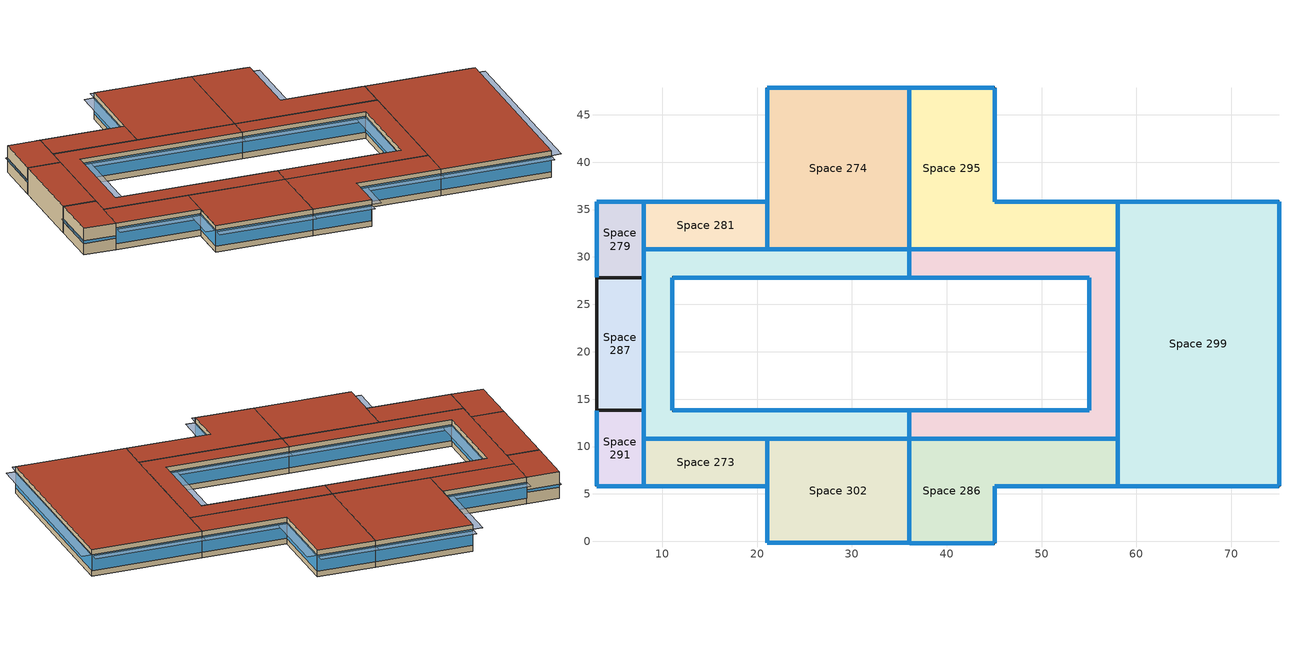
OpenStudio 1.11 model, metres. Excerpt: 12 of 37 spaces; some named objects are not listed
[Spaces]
Space 272
 floor ground: 36.05,30.82 36.05,27.82 11.05,27.82 11.05,13.82 36.05,13.82 36.05,10.82 8.05,10.82 8.05,30.82 z8.4
 wall outside: 36.05,13.82 11.05,13.82 11.05,27.82 36.05,27.82 36.05,30.82 21.05,30.82 8.05,30.82 8.05,27.82 8.05,13.82 8.05,10.82 21.05,10.82 36.05,10.82 36.05,13.82 z8.4:12.6
 window: 8.05,27.8 8.05,13.85 / 36.02,13.82 11.07,13.82 / 11.07,27.82 36.02,27.82 / 36.02,30.82 21.07,30.82 / 21.07,10.82 36.02,10.82 / 11.05,13.85 11.05,27.8 / 8.07,10.82 21.02,10.82 / 21.02,30.82 8.07,30.82 z9.3:11.83; 36.05,10.85 36.05,13.8 / 36.05,27.85 36.05,30.8 / 8.05,13.8 8.05,10.85 / 8.05,30.8 8.05,27.85 z9.3:11.86
 roof outside: 36.05,10.82 36.05,13.82 11.05,13.82 11.05,27.82 36.05,27.82 36.05,30.82 8.05,30.82 8.05,10.82 z12.6
Space 273
 floor ground: 21.05,10.82 21.05,5.82 8.05,5.82 8.05,10.82 z8.4
 wall outside: 21.05,10.82 8.05,10.82 8.05,5.82 21.05,5.82 21.05,10.82 z8.4:12.6
 window: 21.05,5.85 21.05,10.8 / 8.05,10.8 8.05,5.85 z9.3:11.85; 8.07,5.82 21.02,5.82 / 21.02,10.82 8.07,10.82 z9.3:11.83
 roof outside: 21.05,5.82 21.05,10.82 8.05,10.82 8.05,5.82 z12.6
Space 274
 floor ground: 36.05,47.82 36.05,30.82 21.05,30.82 21.05,47.82 z8.4
 wall outside: 36.05,30.82 36.05,47.82 21.05,47.82 21.05,35.82 21.05,30.82 36.05,30.82 z8.4:12.6
 window: 21.05,47.8 21.05,35.85 / 36.05,30.85 36.05,47.8 / 36.02,47.82 21.07,47.82 / 21.07,30.82 36.02,30.82 z9.3:11.83; 21.05,35.8 21.05,30.85 z9.3:11.85
 roof outside: 36.05,30.82 36.05,47.82 21.05,47.82 21.05,30.82 z12.6
Space 279
 floor ground: 8.05,35.82 8.05,27.82 3.05,27.82 3.05,35.82 z8.4
 wall outside: 8.05,35.82 3.05,35.82 3.05,27.82 8.05,27.82 8.05,30.82 8.05,35.82 z8.4:12.6
 window: 3.05,35.8 3.05,27.85 / 8.02,35.82 3.07,35.82 z10.2:10.62
 roof outside: 8.05,27.82 8.05,35.82 3.05,35.82 3.05,27.82 z12.6
Space 281
 floor ground: 21.05,35.82 21.05,30.82 8.05,30.82 8.05,35.82 z8.4
 wall outside: 21.05,35.82 8.05,35.82 8.05,30.82 21.05,30.82 21.05,35.82 z8.4:12.6
 window: 8.07,30.82 21.02,30.82 / 21.02,35.82 8.07,35.82 z9.3:11.83; 8.05,35.8 8.05,30.85 / 21.05,30.85 21.05,35.8 z9.3:11.85
 roof outside: 21.05,30.82 21.05,35.82 8.05,35.82 8.05,30.82 z12.6
Space 286
 floor ground: 58.05,10.82 58.05,5.82 45.05,5.82 45.05,-0.18 36.05,-0.18 36.05,10.82 z8.4
 wall outside: 45.05,5.82 58.05,5.82 58.05,10.82 36.05,10.82 36.05,-0.18 45.05,-0.18 45.05,5.82 z8.4:12.6
 window: 36.07,-0.18 45.02,-0.18 / 45.07,5.82 58.02,5.82 / 58.02,10.82 36.07,10.82 / 36.05,10.8 36.05,-0.15 z9.3:11.83; 45.05,-0.15 45.05,5.8 z9.3:11.84; 58.05,5.85 58.05,10.8 z9.3:11.85
 roof outside: 45.05,-0.18 45.05,5.82 58.05,5.82 58.05,10.82 36.05,10.82 36.05,-0.18 z12.6
Space 287
 floor ground: 8.05,27.82 8.05,13.82 3.05,13.82 3.05,27.82 z8.4
 wall outside: 8.05,13.82 8.05,27.82 3.05,27.82 3.05,13.82 8.05,13.82 z8.4:12.6
 roof outside: 8.05,13.82 8.05,27.82 3.05,27.82 3.05,13.82 z12.6
Space 290
 floor ground: 58.05,30.82 58.05,10.82 36.05,10.82 36.05,13.82 55.05,13.82 55.05,27.82 36.05,27.82 36.05,30.82 z8.4
 wall outside: 36.05,10.82 58.05,10.82 58.05,30.82 36.05,30.82 36.05,27.82 55.05,27.82 55.05,13.82 36.05,13.82 36.05,10.82 z8.4:12.6
 window: 55.02,13.82 36.07,13.82 / 36.07,27.82 55.02,27.82 / 36.07,10.82 58.02,10.82 / 58.05,10.85 58.05,30.8 / 58.02,30.82 36.07,30.82 / 55.05,27.8 55.05,13.85 z9.3:11.83; 36.05,30.8 36.05,27.85 / 36.05,13.8 36.05,10.85 z9.3:11.86
 roof outside: 58.05,10.82 58.05,30.82 36.05,30.82 36.05,27.82 55.05,27.82 55.05,13.82 36.05,13.82 36.05,10.82 z12.6
Space 291
 floor ground: 8.05,13.82 8.05,5.82 3.05,5.82 3.05,13.82 z8.4
 wall outside: 8.05,10.82 8.05,13.82 3.05,13.82 3.05,5.82 8.05,5.82 8.05,10.82 z8.4:12.6
 window: 3.07,5.82 8.02,5.82 / 3.05,13.8 3.05,5.85 z10.2:10.62
 roof outside: 8.05,5.82 8.05,13.82 3.05,13.82 3.05,5.82 z12.6
Space 295
 floor ground: 45.05,47.82 45.05,35.82 58.05,35.82 58.05,30.82 36.05,30.82 36.05,47.82 z8.4
 wall outside: 36.05,30.82 58.05,30.82 58.05,35.82 45.05,35.82 45.05,47.82 36.05,47.82 36.05,30.82 z8.4:12.6
 window: 45.05,35.85 45.05,47.8 / 36.05,47.8 36.05,30.85 / 45.02,47.82 36.07,47.82 / 36.07,30.82 58.02,30.82 / 58.02,35.82 45.07,35.82 z9.3:11.83; 58.05,30.85 58.05,35.8 z9.3:11.85
 roof outside: 58.05,30.82 58.05,35.82 45.05,35.82 45.05,47.82 36.05,47.82 36.05,30.82 z12.6
Space 299
 floor ground: 75.05,35.82 75.05,5.82 58.05,5.82 58.05,35.82 z8.4
 wall outside: 58.05,10.82 58.05,5.82 75.05,5.82 75.05,35.82 58.05,35.82 58.05,30.82 58.05,10.82 z8.4:12.6
 window: 58.05,35.8 58.05,30.85 / 58.05,10.8 58.05,5.85 z9.3:11.85; 75.05,5.85 75.05,35.8 z9.3:11.82; 58.07,5.82 75.02,5.82 / 75.02,35.82 58.07,35.82 / 58.05,30.8 58.05,10.85 z9.3:11.83
 roof outside: 75.05,5.82 75.05,35.82 58.05,35.82 58.05,5.82 z12.6
Space 302
 floor ground: 36.05,10.82 36.05,-0.18 21.05,-0.18 21.05,10.82 z8.4
 wall outside: 36.05,10.82 21.05,10.82 21.05,5.82 21.05,-0.18 36.05,-0.18 36.05,10.82 z8.4:12.6
 window: 21.05,5.8 21.05,-0.15 z9.3:11.84; 21.05,10.8 21.05,5.85 z9.3:11.85; 21.07,-0.18 36.02,-0.18 / 36.02,10.82 21.07,10.82 / 36.05,-0.15 36.05,10.8 z9.3:11.83
 roof outside: 36.05,-0.18 36.05,10.82 21.05,10.82 21.05,-0.18 z12.6
shading: 8.02,35.82 8.02,36.08 3.07,36.08 3.07,35.82 z10.62; 3.05,27.85 3.05,35.8 2.79,35.8 2.79,27.85 z10.62; 22.57,30.85 22.57,35.8 21.05,35.8 21.05,30.85 z11.85; 21.05,-0.15 21.05,5.8 19.52,5.8 19.52,-0.15 z11.84; 21.02,30.82 21.02,32.34 8.07,32.34 8.07,30.82 z11.83; 21.02,4.31 21.02,5.82 8.07,5.82 8.07,4.31 z11.83; 58.02,4.31 58.02,5.82 45.07,5.82 45.07,4.31 z11.83; 55.02,26.31 55.02,27.82 36.07,27.82 36.07,26.31 z11.83; 58.02,30.82 58.02,32.34 36.07,32.34 36.07,30.82 z11.83; 75.02,4.31 75.02,5.82 58.07,5.82 58.07,4.31 z11.83; 58.05,10.85 58.05,30.8 56.53,30.8 56.53,10.85 z11.83; 21.05,5.85 21.05,10.8 19.52,10.8 19.52,5.85 z11.85; 21.02,29.31 21.02,30.82 8.07,30.82 8.07,29.31 z11.83; 36.02,-1.69 36.02,-0.18 21.07,-0.18 21.07,-1.69 z11.83; 58.02,9.31 58.02,10.82 36.07,10.82 36.07,9.31 z11.83; 37.58,27.85 37.58,30.8 36.05,30.8 36.05,27.85 z11.86; 21.05,30.85 21.05,35.8 19.52,35.8 19.52,30.85 z11.85; 45.02,47.82 45.02,49.35 36.07,49.35 36.07,47.82 z11.83; 59.57,30.85 59.57,35.8 58.05,35.8 58.05,30.85 z11.85; 12.56,13.85 12.56,27.8 11.05,27.8 11.05,13.85 z11.83; 36.02,29.31 36.02,30.82 21.07,30.82 21.07,29.31 z11.83; 59.57,5.85 59.57,10.8 58.05,10.8 58.05,5.85 z11.85; 46.57,-0.15 46.57,5.8 45.05,5.8 45.05,-0.15 z11.84; 45.02,-1.7 45.02,-0.18 36.07,-0.18 36.07,-1.7 z11.83; 58.02,35.82 58.02,37.34 45.07,37.34 45.07,35.82 z11.83; 58.02,10.82 58.02,12.34 36.07,12.34 36.07,10.82 z11.83; 55.05,13.85 55.05,27.8 53.53,27.8 53.53,13.85 z11.83; 36.05,10.85 36.05,13.8 34.51,13.8 34.51,10.85 z11.86; 36.02,30.82 36.02,32.34 21.07,32.34 21.07,30.82 z11.83; 36.05,27.85 36.05,30.8 34.51,30.8 34.51,27.85 z11.86; 36.02,13.82 36.02,15.34 11.07,15.34 11.07,13.82 z11.83; 21.02,9.31 21.02,10.82 8.07,10.82 8.07,9.31 z11.83; 76.56,5.85 76.56,35.8 75.05,35.8 75.05,5.85 z11.82; 36.02,9.31 36.02,10.82 21.07,10.82 21.07,9.31 z11.83; 3.05,5.85 3.05,13.8 2.79,13.8 2.79,5.85 z10.62; 21.02,10.82 21.02,12.34 8.07,12.34 8.07,10.82 z11.83; 36.05,30.85 36.05,47.8 34.53,47.8 34.53,30.85 z11.83; 8.05,13.85 8.05,27.8 6.53,27.8 6.53,13.85 z11.83; 8.05,27.85 8.05,30.8 6.51,30.8 6.51,27.85 z11.86; 55.02,13.82 55.02,15.34 36.07,15.34 36.07,13.82 z11.83; 36.02,26.31 36.02,27.82 11.07,27.82 11.07,26.31 z11.83; 59.56,10.85 59.56,30.8 58.05,30.8 58.05,10.85 z11.83; 36.05,-0.15 36.05,10.8 34.53,10.8 34.53,-0.15 z11.83; 75.02,35.82 75.02,37.34 58.07,37.34 58.07,35.82 z11.83; 8.05,10.85 8.05,13.8 6.51,13.8 6.51,10.85 z11.86; 36.02,47.82 36.02,49.34 21.07,49.34 21.07,47.82 z11.83; 46.57,35.85 46.57,47.8 45.05,47.8 45.05,35.85 z11.83; 58.05,30.85 58.05,35.8 56.52,35.8 56.52,30.85 z11.85; 8.05,5.85 8.05,10.8 6.52,10.8 6.52,5.85 z11.85; 37.58,10.85 37.58,13.8 36.05,13.8 36.05,10.85 z11.86; 36.02,10.82 36.02,12.34 21.07,12.34 21.07,10.82 z11.83; 21.05,35.85 21.05,47.8 19.53,47.8 19.53,35.85 z11.83; 21.02,35.82 21.02,37.34 8.07,37.34 8.07,35.82 z11.83; 58.05,5.85 58.05,10.8 56.52,10.8 56.52,5.85 z11.85; 8.02,5.57 8.02,5.82 3.07,5.82 3.07,5.57 z10.62; 8.02,35.82 8.02,36.08 3.07,36.08 3.07,35.82 z10.62; 58.02,29.31 58.02,30.82 36.07,30.82 36.07,29.31 z11.83; 3.05,27.85 3.05,35.8 2.79,35.8 2.79,27.85 z10.62; 8.05,30.85 8.05,35.8 6.52,35.8 6.52,30.85 z11.85; 22.57,5.85 22.57,10.8 21.05,10.8 21.05,5.85 z11.85; 37.57,-0.15 37.57,10.8 36.05,10.8 36.05,-0.15 z11.83; 37.56,30.85 37.56,47.8 36.05,47.8 36.05,30.85 z11.83
[Building]
Building 1: Space Type=189.1-2009 - Office - OpenOffice - CZ4-8; Default Construction Set=189.1-2009 - CZ5 - Office
[Site]
MILAN: Latitude {deg}=45.62; Longitude {deg}=8.73; Time Zone {hr}=1; Elevation {m}=211
[ClimateZones]
Climate Zone Institution Name 1=ASHRAE; Climate Zone Document Name 1=ANSI/ASHRAE Standard 169; Climate Zone Document Year 1=2006; Climate Zone Institution Name 2=CEC; Climate Zone Document Name 2=California Climate Zone Descriptions; Climate Zone Document Year 2=1995
[SizingPeriod:DesignDay] Sky Clearness=0; Rain Indicator=0; Snow Indicator=0; Day of Month=21; Daylight Saving Time Indicator=0; Dry-Bulb Temperature Range Modifier Type=DefaultMultipliers
Name | Maximum Dry-Bulb Temperature {C} | Daily Dry-Bulb Temperature Range {deltaC} | Humidity Indicating Conditions at Maximum Dry-Bulb | Barometric Pressure {Pa} | Wind Speed {m/s} | Wind Direction {deg} | Month | Day Type | Humidity Indicating Type | Solar Model Indicator | ASHRAE Taud | ASHRAE Taub
New Delhi Ann Clg .4% Condns DP=>MDB | 30.8 | 9.7 | 27.3 | 98757 | 3.2 | 320 | 6 | SummerDesignDay | Dewpoint | ASHRAETau | 1.179
New Delhi Ann Htg Wind 99.6% Condns WS=>MCDB | 19.6 | 0 | 19.6 | 98757 | 7 | 270 | 1 | WinterDesignDay | Wetbulb | ASHRAEClearSky
New Delhi Ann Hum_n 99.6% Condns DP=>MCDB | 22.5 | 0 | -1.4 | 98757 | 0.5 | 270 | 1 | WinterDesignDay | Dewpoint | ASHRAEClearSky
New Delhi Ann Clg .4% Condns DB=>MWB | 42 | 9.7 | 22.2 | 98757 | 3.2 | 320 | 6 | SummerDesignDay | Wetbulb | ASHRAETau | 1.179
New Delhi Ann Clg .4% Condns Enth=>MDB | 33.9 | 9.7 | 94300 | 98757 | 3.2 | 320 | 6 | SummerDesignDay | Enthalpy | ASHRAETau | 1.179
New Delhi Ann Clg .4% Condns WB=>MDB | 33.6 | 9.7 | 28.5 | 98757 | 3.2 | 320 | 6 | SummerDesignDay | Wetbulb | ASHRAETau | 1.179
New Delhi Ann Htg 99.6% Condns DB | 6.3 | 0 | 6.3 | 98757 | 0.5 | 270 | 1 | WinterDesignDay | Wetbulb | ASHRAEClearSky
Milano-Linate Ann Clg .4% Condns DP=>MDB | 28.5 | 10.2 | 23.5 | 100094 | 2.3 | 220 | 7 | SummerDesignDay | Dewpoint | ASHRAETau | 1.818 | 0.515
Milano-Linate Ann Clg .4% Condns DB=>MWB | 33 | 10.2 | 24.1 | 100094 | 2.3 | 220 | 7 | SummerDesignDay | Wetbulb | ASHRAETau | 1.818 | 0.515
Milano-Linate Ann Htg 99.6% Condns DB | -5.1 | 0 | -5.1 | 100094 | 0.4 | 240 | 1 | WinterDesignDay | Wetbulb | ASHRAEClearSky
Milano-Linate Ann Htg Wind 99.6% Condns WS=>MCDB | 8.8 | 0 | 8.8 | 100094 | 10.3 | 240 | 1 | WinterDesignDay | Wetbulb | ASHRAEClearSky
Milano-Linate Ann Clg .4% Condns WB=>MDB | 31 | 10.2 | 25.2 | 100094 | 2.3 | 220 | 7 | SummerDesignDay | Wetbulb | ASHRAETau | 1.818 | 0.515
Milano-Linate Ann Clg .4% Condns Enth=>MDB | 31 | 10.2 | 77500 | 100094 | 2.3 | 220 | 7 | SummerDesignDay | Enthalpy | ASHRAETau | 1.818 | 0.515
Milano-Linate Ann Hum_n 99.6% Condns DP=>MCDB | 2.3 | 0 | -11.5 | 100094 | 0.4 | 240 | 1 | WinterDesignDay | Dewpoint | ASHRAEClearSky
Piacenza Ann Clg .4% Condns DB=>MWB | 33.1 | 11.9 | 22.7 | 99726 | 2.3 | 90 | 8 | SummerDesignDay | Wetbulb | ASHRAETau | 1.935 | 0.48
Piacenza Ann Htg 99.6% Condns DB | -6.1 | 0 | -6.1 | 99726 | 2 | 250 | 1 | WinterDesignDay | Wetbulb | ASHRAEClearSky
Piacenza Ann Hum_n 99.6% Condns DP=>MCDB | 3.5 | 0 | -11.3 | 99726 | 2 | 250 | 1 | WinterDesignDay | Dewpoint | ASHRAEClearSky
Piacenza Ann Htg Wind 99.6% Condns WS=>MCDB | 5.8 | 0 | 5.8 | 99726 | 8.9 | 250 | 1 | WinterDesignDay | Wetbulb | ASHRAEClearSky
Piacenza Ann Clg .4% Condns DP=>MDB | 27.4 | 11.9 | 23 | 99726 | 2.3 | 90 | 8 | SummerDesignDay | Dewpoint | ASHRAETau | 1.935 | 0.48
Piacenza Ann Clg .4% Condns WB=>MDB | 30.1 | 11.9 | 24.6 | 99726 | 2.3 | 90 | 8 | SummerDesignDay | Wetbulb | ASHRAETau | 1.935 | 0.48
Piacenza Ann Clg .4% Condns Enth=>MDB | 30.3 | 11.9 | 74900 | 99726 | 2.3 | 90 | 8 | SummerDesignDay | Enthalpy | ASHRAETau | 1.935 | 0.48
Vancouver Int'l Ann Htg Wind 99.6% Condns WS=>MCDB | 5.9 | 0 | 5.9 | 101301 | 14.2 | 100 | 12 | WinterDesignDay | Wetbulb | ASHRAEClearSky
Vancouver Int'l Ann Clg .4% Condns DP=>MDB | 21.8 | 7.6 | 16.8 | 101301 | 3.6 | 300 | 8 | SummerDesignDay | Dewpoint | ASHRAETau | 2.445 | 0.371
Vancouver Int'l Ann Hum_n 99.6% Condns DP=>MCDB | -5 | 0 | -13.9 | 101301 | 2.9 | 100 | 12 | WinterDesignDay | Dewpoint | ASHRAEClearSky
Vancouver Int'l Ann Clg .4% Condns WB=>MDB | 23.8 | 7.6 | 19 | 101301 | 3.6 | 300 | 8 | SummerDesignDay | Wetbulb | ASHRAETau | 2.445 | 0.371
Vancouver Int'l Ann Clg .4% Condns Enth=>MDB | 23.8 | 7.6 | 53800 | 101301 | 3.6 | 300 | 8 | SummerDesignDay | Enthalpy | ASHRAETau | 2.445 | 0.371
Vancouver Int'l Ann Htg 99.6% Condns DB | -7 | 0 | -7 | 101301 | 2.9 | 100 | 12 | WinterDesignDay | Wetbulb | ASHRAEClearSky
Vancouver Int'l Ann Clg .4% Condns DB=>MWB | 25 | 7.6 | 18.2 | 101301 | 3.6 | 300 | 8 | SummerDesignDay | Wetbulb | ASHRAETau | 2.445 | 0.371
Toronto Int'l Ann Htg 99.6% Condns DB | -18.8 | 0 | -18.8 | 99264 | 4.3 | 340 | 1 | WinterDesignDay | Wetbulb | ASHRAEClearSky
Toronto Int'l Ann Clg .4% Condns DP=>MDB | 26.5 | 10.2 | 21.9 | 99264 | 5.8 | 270 | 7 | SummerDesignDay | Dewpoint | ASHRAETau | 1.952 | 0.473
Toronto Int'l Ann Clg .4% Condns Enth=>MDB | 29.1 | 10.2 | 71300 | 99264 | 5.8 | 270 | 7 | SummerDesignDay | Enthalpy | ASHRAETau | 1.952 | 0.473
Toronto Int'l Ann Hum_n 99.6% Condns DP=>MCDB | -18.3 | 0 | -23.6 | 99264 | 4.3 | 340 | 1 | WinterDesignDay | Dewpoint | ASHRAEClearSky
Toronto Int'l Ann Clg .4% Condns DB=>MWB | 31.2 | 10.2 | 22.2 | 99264 | 5.8 | 270 | 7 | SummerDesignDay | Wetbulb | ASHRAETau | 1.952 | 0.473
Toronto Int'l Ann Htg Wind 99.6% Condns WS=>MCDB | -6.9 | 0 | -6.9 | 99264 | 14 | 340 | 1 | WinterDesignDay | Wetbulb | ASHRAEClearSky
Toronto Int'l Ann Clg .4% Condns WB=>MDB | 29 | 10.2 | 23.6 | 99264 | 5.8 | 270 | 7 | SummerDesignDay | Wetbulb | ASHRAETau | 1.952 | 0.473
NEW_YORK Ann Htg 99.6% Condns DB | -10.7 | 0 | -10.7 | 100642 | 7.5 | 320 | 1 | WinterDesignDay | Wetbulb | ASHRAEClearSky
NEW_YORK Ann Htg Wind 99.6% Condns WS=>MCDB | -3.2 | 0 | -3.2 | 100642 | 14.2 | 320 | 1 | WinterDesignDay | Wetbulb | ASHRAEClearSky
NEW_YORK Ann Hum_n 99.6% Condns DP=>MCDB | -8.9 | 0 | -20.8 | 100642 | 7.5 | 320 | 1 | WinterDesignDay | Dewpoint | ASHRAEClearSky
NEW_YORK Ann Clg .4% Condns DB=>MWB | 32.1 | 7.4 | 23.1 | 100642 | 5.6 | 230 | 7 | SummerDesignDay | Wetbulb | ASHRAETau | 1.8 | 0.541
NEW_YORK Ann Clg .4% Condns WB=>MDB | 29.1 | 7.4 | 25 | 100642 | 5.6 | 230 | 7 | SummerDesignDay | Wetbulb | ASHRAETau | 1.8 | 0.541
NEW_YORK Ann Clg .4% Condns Enth=>MDB | 29.1 | 7.4 | 75700 | 100642 | 5.6 | 230 | 7 | SummerDesignDay | Enthalpy | ASHRAETau | 1.8 | 0.541
NEW_YORK Ann Clg .4% Condns DP=>MDB | 27 | 7.4 | 23.8 | 100642 | 5.6 | 230 | 7 | SummerDesignDay | Dewpoint | ASHRAETau | 1.8 | 0.541
[DefaultConstructionSet] Interior Partition Construction=Interior Partition
Name | Default Exterior Surface Constructions | Default Interior Surface Constructions | Default Ground Contact Surface Constructions | Default Exterior SubSurface Constructions | Default Interior SubSurface Constructions
189.1-2009 - CZ1 - Office | Default Surface Constructions 1 | Default Surface Constructions 2 | Default Surface Constructions 3 | Default Sub Surface Constructions 1 | Default Sub Surface Constructions 2
189.1-2009 - CZ5 - Office | Default Surface Constructions 13 | Default Surface Constructions 14 | Default Surface Constructions 15 | Default Sub Surface Constructions 9 | Default Sub Surface Constructions 10
[DefaultSurfaceConstructions]
Name | Floor Construction | Wall Construction | Roof Ceiling Construction
Default Surface Constructions 1 | ExtSlabCarpet 4in ClimateZone 1-8 | ASHRAE 189.1-2009 ExtWall Mass ClimateZone 1 | ASHRAE 189.1-2009 ExtRoof IEAD ClimateZone 1
Default Surface Constructions 2; Default Surface Constructions 14 | Interior Floor | Interior Wall | Interior Ceiling
Default Surface Constructions 3; Default Surface Constructions 15 | ExtSlabCarpet 4in ClimateZone 1-8 | ExtSlabCarpet 4in ClimateZone 1-8 | ExtSlabCarpet 4in ClimateZone 1-8
Default Surface Constructions 13 | ExtSlabCarpet 4in ClimateZone 1-8 | ASHRAE 189.1-2009 ExtWall Mass ClimateZone 5 | ASHRAE 189.1-2009 ExtRoof IEAD ClimateZone 2-5
[Construction]
ExtSlabCarpet 4in ClimateZone 1-8: MAT-CC05 4 HW CONCRETE, CP02 CARPET PAD
ASHRAE 189.1-2009 ExtWall Mass ClimateZone 1: 1IN Stucco, 8IN Concrete HW, Wall Insulation [31], 1/2IN Gypsum
ASHRAE 189.1-2009 ExtRoof IEAD ClimateZone 1: Roof Membrane, Roof Insulation [18], Metal Decking
Interior Floor: F16 Acoustic tile, F05 Ceiling air space resistance, M11 100mm lightweight concrete
Interior Wall: G01a 19mm gypsum board, F04 Wall air space resistance, G01a 19mm gypsum board
Interior Ceiling: M11 100mm lightweight concrete, F05 Ceiling air space resistance, F16 Acoustic tile
ASHRAE 189.1-2009 ExtWindow ClimateZone 1: Theoretical Glass [167]
Exterior Door: F08 Metal surface, I01 25mm insulation board
Interior Window: Clear 3mm
Interior Door; Interior Partition: G05 25mm wood
ASHRAE 189.1-2009 ExtRoof IEAD ClimateZone 2-5: Roof Membrane, Roof Insulation [21], Metal Decking
ASHRAE 189.1-2009 ExtWindow ClimateZone 4-5: Theoretical Glass [207]
ASHRAE 189.1-2009 ExtWall Mass ClimateZone 5: 1IN Stucco, 8IN Concrete HW, Wall Insulation [40], 1/2IN Gypsum
[Material] Thermal Absorptance=0.9
Name | Roughness | Thickness {m} | Conductivity {W/m-K} | Density {kg/m3} | Specific Heat {J/kg-K} | Solar Absorptance | Visible Absorptance
MAT-CC05 4 HW CONCRETE | Rough | 0.1016 | 1.311 | 2240 | 836.8 | 0.85 | 0.85
1IN Stucco | Smooth | 0.0253 | 0.6918 | 1858 | 837 | 0.92 | 0.92
8IN Concrete HW | MediumRough | 0.2033 | 1.7296 | 2243 | 837 | 0.65 | 0.65
Wall Insulation [31] | MediumRough | 0.0337 | 0.0432 | 91 | 837 | 0.5 | 0.5
1/2IN Gypsum | Smooth | 0.0127 | 0.16 | 784.9 | 830 | 0.4 | 0.4
Roof Membrane | VeryRough | 0.0095 | 0.16 | 1121.29 | 1460 | 0.7 | 0.7
Roof Insulation [18] | MediumRough | 0.1693 | 0.049 | 265 | 836.8 | 0.7 | 0.7
Metal Decking | MediumSmooth | 0.0015 | 45.006 | 7680 | 418.4 | 0.6 | 0.6
F16 Acoustic tile | MediumSmooth | 0.0191 | 0.06 | 368 | 590 | 0.3 | 0.3
M11 100mm lightweight concrete | MediumRough | 0.1016 | 0.53 | 1280 | 840 | 0.5 | 0.5
G01a 19mm gypsum board | MediumSmooth | 0.019 | 0.16 | 800 | 1090 | 0.4 | 0.4
F08 Metal surface | Smooth | 0.0008 | 45.28 | 7824 | 500 | 0.7 | 0.7
I01 25mm insulation board | MediumRough | 0.0254 | 0.03 | 43 | 1210 | 0.6 | 0.6
G05 25mm wood | MediumSmooth | 0.0254 | 0.15 | 608 | 1630 | 0.5 | 0.5
Roof Insulation [21] | MediumRough | 0.2105 | 0.049 | 265 | 836.8 | 0.7 | 0.7
Wall Insulation [40] | MediumRough | 0.0794 | 0.0432 | 91 | 837 | 0.5 | 0.5
[Material:NoMass]
CP02 CARPET PAD: Roughness=Smooth; Thermal Resistance {m2-K/W}=0.1; Thermal Absorptance=0.9; Solar Absorptance=0.8; Visible Absorptance=0.8
[Material:AirGap]
Name | Thermal Resistance {m2-K/W}
F05 Ceiling air space resistance | 0.18
F04 Wall air space resistance | 0.15
[DefaultSubSurfaceConstructions]
Name | Fixed Window Construction | Operable Window Construction | Door Construction | Tubular Daylight Dome Construction | Tubular Daylight Diffuser Construction
Default Sub Surface Constructions 1 | ASHRAE 189.1-2009 ExtWindow ClimateZone 1 | ASHRAE 189.1-2009 ExtWindow ClimateZone 1 | Exterior Door | Interior Window | Interior Window
Default Sub Surface Constructions 2; Default Sub Surface Constructions 10 | Interior Window | Interior Window | Interior Door
Default Sub Surface Constructions 9 | ASHRAE 189.1-2009 ExtWindow ClimateZone 4-5 | ASHRAE 189.1-2009 ExtWindow ClimateZone 4-5 | Exterior Door | Interior Window | Interior Window
[WindowMaterial:Glazing] Optical Data Type=SpectralAverage; Thickness {m}=0.003; Back Side Solar Reflectance at Normal Incidence=0; Back Side Visible Reflectance at Normal Incidence=0; Infrared Transmittance at Normal Incidence=0; Dirt Correction Factor for Solar and Visible Transmittance=1; Solar Diffusing=No
Name | Solar Transmittance at Normal Incidence | Front Side Solar Reflectance at Normal Incidence | Visible Transmittance at Normal Incidence | Front Side Visible Reflectance at Normal Incidence | Front Side Infrared Hemispherical Emissivity | Back Side Infrared Hemispherical Emissivity | Conductivity {W/m-K}
Theoretical Glass [167] | 0.2374 | 0.7126 | 0.2512 | 0.6988 | 0.985 | 0.985 | 2.1073
Clear 3mm | 0.837 | 0.075 | 0.898 | 0.081 | 0.84 | 0.84 | 0.9
Theoretical Glass [207] | 0.3311 | 0.6189 | 0.44 | 0.51 | 0.9 | 0.9 | 0.0133
[SpaceType] Standards Building Type=Office
Name | Default Schedule Set | Design Specification Outdoor Air Object | Standards Space Type
189.1-2009 - Office - BreakRoom - CZ1-3 | 189.1-2009 - Office - BreakRoom - CZ1-3 Schedule Set | 189.1-2009 - Office - BreakRoom - CZ1-3 Ventilation | BreakRoom
189.1-2009 - Office - ClosedOffice - CZ1-3 | 189.1-2009 - Office - ClosedOffice - CZ1-3 Schedule Set | 189.1-2009 - Office - ClosedOffice - CZ1-3 Ventilation | ClosedOffice
189.1-2009 - Office - Corridor - CZ1-3 | 189.1-2009 - Office - Corridor - CZ1-3 Schedule Set | 189.1-2009 - Office - Corridor - CZ1-3 Ventilation | Corridor
189.1-2009 - Office - OpenOffice - CZ1-3 | 189.1-2009 - Office - OpenOffice - CZ1-3 Schedule Set | 189.1-2009 - Office - OpenOffice - CZ1-3 Ventilation | OpenOffice
189.1-2009 - Office - Restroom - CZ1-3 | 189.1-2009 - Office - Restroom - CZ1-3 Schedule Set | 189.1-2009 - Office - Restroom - CZ1-3 Ventilation | Restroom
189.1-2009 - Office - Stair - CZ1-3 | 189.1-2009 - Office - Stair - CZ1-3 Schedule Set | 189.1-2009 - Office - Stair - CZ1-3 Ventilation | Stair
189.1-2009 - Office - OpenOffice - CZ4-8 | 189.1-2009 - Office - OpenOffice - CZ4-8 Schedule Set | 189.1-2009 - Office - OpenOffice - CZ4-8 Ventilation | OpenOffice
[DefaultScheduleSet] Lighting Schedule=Office Bldg Light; Infiltration Schedule=Office Infil Quarter On
Name | Number of People Schedule | People Activity Level Schedule | Electric Equipment Schedule
189.1-2009 - Office - BreakRoom - CZ1-3 Schedule Set; 189.1-2009 - Office - Restroom - CZ1-3 Schedule Set | Office Misc Occ | Office Activity | Office Bldg Equip
189.1-2009 - Office - ClosedOffice - CZ1-3 Schedule Set; 189.1-2009 - Office - Corridor - CZ1-3 Schedule Set; 189.1-2009 - Office - OpenOffice - CZ1-3 Schedule Set; 189.1-2009 - Office - OpenOffice - CZ4-8 Schedule Set | Office Work Occ | Office Activity | Office Bldg Equip
189.1-2009 - Office - Stair - CZ1-3 Schedule Set
[Lights:Definition] Design Level Calculation Method=Watts/Area
Name | Watts per Space Floor Area {W/m2}
189.1-2009 - Office - BreakRoom - CZ1-3 Lights Definition | 11.625
189.1-2009 - Office - ClosedOffice - CZ1-3 Lights Definition; 189.1-2009 - Office - OpenOffice - CZ1-3 Lights Definition; 189.1-2009 - Office - OpenOffice - CZ4-8 Lights Definition | 10.6563
189.1-2009 - Office - Corridor - CZ1-3 Lights Definition | 4.84376
189.1-2009 - Office - Restroom - CZ1-3 Lights Definition | 8.71877
189.1-2009 - Office - Stair - CZ1-3 Lights Definition | 5.81251
[Lights]
Name | Lights Definition | Space or SpaceType
189.1-2009 - Office - BreakRoom - CZ1-3 Lights | 189.1-2009 - Office - BreakRoom - CZ1-3 Lights Definition | 189.1-2009 - Office - BreakRoom - CZ1-3
189.1-2009 - Office - ClosedOffice - CZ1-3 Lights | 189.1-2009 - Office - ClosedOffice - CZ1-3 Lights Definition | 189.1-2009 - Office - ClosedOffice - CZ1-3
189.1-2009 - Office - Corridor - CZ1-3 Lights | 189.1-2009 - Office - Corridor - CZ1-3 Lights Definition | 189.1-2009 - Office - Corridor - CZ1-3
189.1-2009 - Office - OpenOffice - CZ1-3 Lights | 189.1-2009 - Office - OpenOffice - CZ1-3 Lights Definition | 189.1-2009 - Office - OpenOffice - CZ1-3
189.1-2009 - Office - Restroom - CZ1-3 Lights | 189.1-2009 - Office - Restroom - CZ1-3 Lights Definition | 189.1-2009 - Office - Restroom - CZ1-3
189.1-2009 - Office - Stair - CZ1-3 Lights | 189.1-2009 - Office - Stair - CZ1-3 Lights Definition | 189.1-2009 - Office - Stair - CZ1-3
189.1-2009 - Office - OpenOffice - CZ4-8 Lights | 189.1-2009 - Office - OpenOffice - CZ4-8 Lights Definition | 189.1-2009 - Office - OpenOffice - CZ4-8
[DesignSpecification:OutdoorAir] Outdoor Air Method=Sum
Name | Outdoor Air Flow per Person {m3/s-person} | Outdoor Air Flow per Floor Area {m3/s-m2}
189.1-2009 - Office - BreakRoom - CZ1-3 Ventilation | 0.00707921
189.1-2009 - Office - ClosedOffice - CZ1-3 Ventilation; 189.1-2009 - Office - OpenOffice - CZ1-3 Ventilation; 189.1-2009 - Office - OpenOffice - CZ4-8 Ventilation | 0.00943895
189.1-2009 - Office - Corridor - CZ1-3 Ventilation; 189.1-2009 - Office - Stair - CZ1-3 Ventilation |  | 0.000254
189.1-2009 - Office - Restroom - CZ1-3 Ventilation |  | 0.0048768
[People:Definition] Number of People Calculation Method=People/Area; Fraction Radiant=0.3
Name | People per Space Floor Area {person/m2}
189.1-2009 - Office - BreakRoom - CZ1-3 People Definition | 0.538196
189.1-2009 - Office - ClosedOffice - CZ1-3 People Definition | 0.0511286
189.1-2009 - Office - Corridor - CZ1-3 People Definition | 0.0107639
189.1-2009 - Office - OpenOffice - CZ1-3 People Definition; 189.1-2009 - Office - OpenOffice - CZ4-8 People Definition | 0.0565105
189.1-2009 - Office - Restroom - CZ1-3 People Definition | 0.107639
[People]
Name | People Definition | Space or SpaceType
189.1-2009 - Office - BreakRoom - CZ1-3 People | 189.1-2009 - Office - BreakRoom - CZ1-3 People Definition | 189.1-2009 - Office - BreakRoom - CZ1-3
189.1-2009 - Office - ClosedOffice - CZ1-3 People | 189.1-2009 - Office - ClosedOffice - CZ1-3 People Definition | 189.1-2009 - Office - ClosedOffice - CZ1-3
189.1-2009 - Office - Corridor - CZ1-3 People | 189.1-2009 - Office - Corridor - CZ1-3 People Definition | 189.1-2009 - Office - Corridor - CZ1-3
189.1-2009 - Office - OpenOffice - CZ1-3 People | 189.1-2009 - Office - OpenOffice - CZ1-3 People Definition | 189.1-2009 - Office - OpenOffice - CZ1-3
189.1-2009 - Office - Restroom - CZ1-3 People | 189.1-2009 - Office - Restroom - CZ1-3 People Definition | 189.1-2009 - Office - Restroom - CZ1-3
189.1-2009 - Office - OpenOffice - CZ4-8 People | 189.1-2009 - Office - OpenOffice - CZ4-8 People Definition | 189.1-2009 - Office - OpenOffice - CZ4-8
[SpaceInfiltration:DesignFlowRate] Design Flow Rate Calculation Method=Flow/ExteriorArea
Name | Space or SpaceType | Flow per Exterior Surface Area {m3/s-m2}
189.1-2009 - Office - BreakRoom - CZ1-3 Infiltration | 189.1-2009 - Office - BreakRoom - CZ1-3 | 0.00030226
189.1-2009 - Office - ClosedOffice - CZ1-3 Infiltration | 189.1-2009 - Office - ClosedOffice - CZ1-3 | 0.00030226
189.1-2009 - Office - Corridor - CZ1-3 Infiltration | 189.1-2009 - Office - Corridor - CZ1-3 | 0.00030226
189.1-2009 - Office - OpenOffice - CZ1-3 Infiltration | 189.1-2009 - Office - OpenOffice - CZ1-3 | 0.00030226
189.1-2009 - Office - Restroom - CZ1-3 Infiltration | 189.1-2009 - Office - Restroom - CZ1-3 | 0.00030226
189.1-2009 - Office - Stair - CZ1-3 Infiltration | 189.1-2009 - Office - Stair - CZ1-3 | 0.00030226
189.1-2009 - Office - OpenOffice - CZ4-8 Infiltration | 189.1-2009 - Office - OpenOffice - CZ4-8 | 0.000226568
[ElectricEquipment:Definition] Design Level Calculation Method=Watts/Area
Name | Watts per Space Floor Area {W/m2}
189.1-2009 - Office - BreakRoom - CZ1-3 Electric Equipment Definition | 48.007
189.1-2009 - Office - ClosedOffice - CZ1-3 Electric Equipment Definition | 6.8889
189.1-2009 - Office - Corridor - CZ1-3 Electric Equipment Definition | 1.72223
189.1-2009 - Office - OpenOffice - CZ1-3 Electric Equipment Definition; 189.1-2009 - Office - OpenOffice - CZ4-8 Electric Equipment Definition | 7.64238
189.1-2009 - Office - Restroom - CZ1-3 Electric Equipment Definition | 0.753474
[ElectricEquipment]
Name | Electric Equipment Definition | Space or SpaceType
189.1-2009 - Office - BreakRoom - CZ1-3 Electric Equipment | 189.1-2009 - Office - BreakRoom - CZ1-3 Electric Equipment Definition | 189.1-2009 - Office - BreakRoom - CZ1-3
189.1-2009 - Office - ClosedOffice - CZ1-3 Electric Equipment | 189.1-2009 - Office - ClosedOffice - CZ1-3 Electric Equipment Definition | 189.1-2009 - Office - ClosedOffice - CZ1-3
189.1-2009 - Office - Corridor - CZ1-3 Electric Equipment | 189.1-2009 - Office - Corridor - CZ1-3 Electric Equipment Definition | 189.1-2009 - Office - Corridor - CZ1-3
189.1-2009 - Office - OpenOffice - CZ1-3 Electric Equipment | 189.1-2009 - Office - OpenOffice - CZ1-3 Electric Equipment Definition | 189.1-2009 - Office - OpenOffice - CZ1-3
189.1-2009 - Office - Restroom - CZ1-3 Electric Equipment | 189.1-2009 - Office - Restroom - CZ1-3 Electric Equipment Definition | 189.1-2009 - Office - Restroom - CZ1-3
189.1-2009 - Office - OpenOffice - CZ4-8 Electric Equipment | 189.1-2009 - Office - OpenOffice - CZ4-8 Electric Equipment Definition | 189.1-2009 - Office - OpenOffice - CZ4-8
[ThermostatSetpoint:DualSetpoint] Heating Setpoint Temperature Schedule=Medium Office HtgSetp; Cooling Setpoint Temperature Schedule=Medium Office ClgSetp
Thermal Zone 12 Thermostat; Thermal Zone 13 Thermostat; Thermal Zone 14 Thermostat; Thermal Zone 15 Thermostat 1; Thermal Zone 16 Thermostat; Thermal Zone 17 Thermostat 1
[BuildingStory] Nominal Floor to Floor Height {m}=4.2
Name | Nominal Z Coordinate {m}
Building Story 3; Building Story 4; Building Story 5; Building Story 6; Building Story 7; Building Story 9; Building Story 11; Building Story 13; Building Story 15; Building Story 17; Building Story 19; Building Story 21; Building Story 22; Building Story 23; Building Story 24 | 0
Building Story 8; Building Story 10; Building Story 12; Building Story 14; Building Story 16; Building Story 18; Building Story 20 | 4.2
[Generator:Photovoltaic]
Name | Module Performance | Surface
Generator Photovoltaic 48 | Photovoltaic Performance Simple 48
Generator Photovoltaic 49 | Photovoltaic Performance Simple 49
Generator Photovoltaic 50 | Photovoltaic Performance Simple 50
Generator Photovoltaic 51 | Photovoltaic Performance Simple 51
Generator Photovoltaic 52 | Photovoltaic Performance Simple 52
Generator Photovoltaic 53 | Photovoltaic Performance Simple 53
Generator Photovoltaic 54 | Photovoltaic Performance Simple 54
Generator Photovoltaic 55 | Photovoltaic Performance Simple 55
Generator Photovoltaic 56 | Photovoltaic Performance Simple 56
Generator Photovoltaic 57 | Photovoltaic Performance Simple 57
Generator Photovoltaic 58 | Photovoltaic Performance Simple 58
Generator Photovoltaic 59 | Photovoltaic Performance Simple 59
Generator Photovoltaic 60 | Photovoltaic Performance Simple 60
Generator Photovoltaic 61 | Photovoltaic Performance Simple 61
Generator Photovoltaic 62 | Photovoltaic Performance Simple 62
Generator Photovoltaic 63 | Photovoltaic Performance Simple 63
Generator Photovoltaic 64 | Photovoltaic Performance Simple 64
Generator Photovoltaic 65 | Photovoltaic Performance Simple 65
Generator Photovoltaic 66 | Photovoltaic Performance Simple 66
Generator Photovoltaic 67 | Photovoltaic Performance Simple 67 | Surface 647
Generator Photovoltaic 68 | Photovoltaic Performance Simple 68 | Surface 651
Generator Photovoltaic 69 | Photovoltaic Performance Simple 69 | Surface 775
Generator Photovoltaic 70 | Photovoltaic Performance Simple 70 | Surface 740
Generator Photovoltaic 71 | Photovoltaic Performance Simple 71 | Surface 805
Generator Photovoltaic 72 | Photovoltaic Performance Simple 72 | Surface 690
Generator Photovoltaic 73 | Photovoltaic Performance Simple 73 | Surface 853
Generator Photovoltaic 74 | Photovoltaic Performance Simple 74 | Surface 738
Generator Photovoltaic 75 | Photovoltaic Performance Simple 75
Generator Photovoltaic 76 | Photovoltaic Performance Simple 76 | Surface 692
Generator Photovoltaic 77 | Photovoltaic Performance Simple 77 | Surface 749
Generator Photovoltaic 78 | Photovoltaic Performance Simple 78 | Surface 645
Generator Photovoltaic 79 | Photovoltaic Performance Simple 79 | Surface 832
Generator Photovoltaic 80 | Photovoltaic Performance Simple 80 | Surface 774
Generator Photovoltaic 81 | Photovoltaic Performance Simple 81 | Surface 655
Generator Photovoltaic 82 | Photovoltaic Performance Simple 82 | Surface 855
Generator Photovoltaic 83 | Photovoltaic Performance Simple 83 | Surface 834
Generator Photovoltaic 84 | Photovoltaic Performance Simple 84 | Surface 777
Generator Photovoltaic 85 | Photovoltaic Performance Simple 85 | Surface 803
Generator Photovoltaic 86 | Photovoltaic Performance Simple 86
Generator Photovoltaic 87 | Photovoltaic Performance Simple 87 | Surface 835
Generator Photovoltaic 88 | Photovoltaic Performance Simple 88 | Surface 780
Generator Photovoltaic 89 | Photovoltaic Performance Simple 89 | Surface 778
Generator Photovoltaic 90 | Photovoltaic Performance Simple 90 | Surface 746
Generator Photovoltaic 91 | Photovoltaic Performance Simple 91 | Surface 804
Generator Photovoltaic 92 | Photovoltaic Performance Simple 92 | Surface 652
Generator Photovoltaic 93 | Photovoltaic Performance Simple 93 | Surface 830
Generator Photovoltaic 94 | Photovoltaic Performance Simple 94
Generator Photovoltaic 95 | Photovoltaic Performance Simple 95 | Surface 833
Generator Photovoltaic 96 | Photovoltaic Performance Simple 96 | Surface 744
Generator Photovoltaic 97 | Photovoltaic Performance Simple 97 | Surface 707
Generator Photovoltaic 98 | Photovoltaic Performance Simple 98 | Surface 854
Generator Photovoltaic 99 | Photovoltaic Performance Simple 99 | Surface 807
Generator Photovoltaic 100 | Photovoltaic Performance Simple 100 | Surface 648
Generator Photovoltaic 101 | Photovoltaic Performance Simple 101
Generator Photovoltaic 102 | Photovoltaic Performance Simple 102
Generator Photovoltaic 103 | Photovoltaic Performance Simple 103 | Surface 656
Generator Photovoltaic 104 | Photovoltaic Performance Simple 104
Generator Photovoltaic 105 | Photovoltaic Performance Simple 105 | Surface 704
Generator Photovoltaic 106 | Photovoltaic Performance Simple 106 | Surface 750
Generator Photovoltaic 107 | Photovoltaic Performance Simple 107 | Surface 776
Generator Photovoltaic 108 | Photovoltaic Performance Simple 108 | Sub Surface 202 - Overhang
Generator Photovoltaic 109 | Photovoltaic Performance Simple 109 | Surface 745
Generator Photovoltaic 110 | Photovoltaic Performance Simple 110 | Surface 802
Generator Photovoltaic 111 | Photovoltaic Performance Simple 111 | Surface 649
Generator Photovoltaic 112 | Photovoltaic Performance Simple 112 | Surface 742
Generator Photovoltaic 113 | Photovoltaic Performance Simple 113
Generator Photovoltaic 114 | Photovoltaic Performance Simple 114
Generator Photovoltaic 115 | Photovoltaic Performance Simple 115 | Surface 739
Generator Photovoltaic 116 | Photovoltaic Performance Simple 116
Generator Photovoltaic 117 | Photovoltaic Performance Simple 117 | Surface 691
Generator Photovoltaic 118 | Photovoltaic Performance Simple 118 | Surface 693
Generator Photovoltaic 119 | Photovoltaic Performance Simple 119 | Surface 737
Generator Photovoltaic 120 | Photovoltaic Performance Simple 120 | Surface 646
Generator Photovoltaic 121 | Photovoltaic Performance Simple 121 | Surface 694
Generator Photovoltaic 122 | Photovoltaic Performance Simple 122 | Surface 708
Generator Photovoltaic 123 | Photovoltaic Performance Simple 123 | Surface 743
Generator Photovoltaic 124 | Photovoltaic Performance Simple 124 | Surface 741
Generator Photovoltaic 125 | Photovoltaic Performance Simple 125 | Surface 852
Generator Photovoltaic 126 | Photovoltaic Performance Simple 126
Generator Photovoltaic 127 | Photovoltaic Performance Simple 127 | Surface 808
Generator Photovoltaic 128 | Photovoltaic Performance Simple 128 | Surface 748
Generator Photovoltaic 129 | Photovoltaic Performance Simple 129 | Surface 747
Generator Photovoltaic 130 | Photovoltaic Performance Simple 130
Generator Photovoltaic 131 | Photovoltaic Performance Simple 131 | Surface 829
Generator Photovoltaic 132 | Photovoltaic Performance Simple 132
Generator Photovoltaic 133 | Photovoltaic Performance Simple 133 | Surface 650
Generator Photovoltaic 134 | Photovoltaic Performance Simple 134 | Surface 696
Generator Photovoltaic 135 | Photovoltaic Performance Simple 135 | Surface 836
Generator Photovoltaic 136 | Photovoltaic Performance Simple 136 | Surface 806
Generator Photovoltaic 137 | Photovoltaic Performance Simple 137
Generator Photovoltaic 138 | Photovoltaic Performance Simple 138
Generator Photovoltaic 139 | Photovoltaic Performance Simple 139 | Surface 850
Generator Photovoltaic 140 | Photovoltaic Performance Simple 140 | Surface 849
Generator Photovoltaic 141 | Photovoltaic Performance Simple 141 | Sub Surface 203 - Overhang
Generator Photovoltaic 142 | Photovoltaic Performance Simple 142 | Surface 705
Generator Photovoltaic 143 | Photovoltaic Performance Simple 143 | Surface 657
Generator Photovoltaic 144 | Photovoltaic Performance Simple 144
Generator Photovoltaic 145 | Photovoltaic Performance Simple 145
Generator Photovoltaic 146 | Photovoltaic Performance Simple 146 | Surface 706
Generator Photovoltaic 147 | Photovoltaic Performance Simple 147 | Surface 851
Generator Photovoltaic 148 | Photovoltaic Performance Simple 148 | Surface 695
Generator Photovoltaic 149 | Photovoltaic Performance Simple 149 | Surface 831
Generator Photovoltaic 150 | Photovoltaic Performance Simple 150 | Surface 801
Generator Photovoltaic 151 | Photovoltaic Performance Simple 151 | Surface 709
Generator Photovoltaic 152 | Photovoltaic Performance Simple 152 | Surface 653
Generator Photovoltaic 153 | Photovoltaic Performance Simple 153 | Surface 779
Generator Photovoltaic 154 | Photovoltaic Performance Simple 154
Generator Photovoltaic 155 | Photovoltaic Performance Simple 155 | Surface 654
[Space] Default Construction Set=189.1-2009 - CZ1 - Office; Building Story=Building Story 3
Name | Space Type | Thermal Zone
Space 272; Space 290 | 189.1-2009 - Office - Corridor - CZ1-3 | Thermal Zone 17
Space 273; Space 274; Space 281; Space 286; Space 302 | 189.1-2009 - Office - ClosedOffice - CZ1-3 | Thermal Zone 14
Space 279; Space 291 | 189.1-2009 - Office - Restroom - CZ1-3 | Thermal Zone 15
Space 287 | 189.1-2009 - Office - Stair - CZ1-3 | Thermal Zone 16
Space 295 | 189.1-2009 - Office - BreakRoom - CZ1-3 | Thermal Zone 13
Space 299 | 189.1-2009 - Office - OpenOffice - CZ1-3 | Thermal Zone 12
[ThermalZone] Use Ideal Air Loads=Yes
Name | Thermostat
Thermal Zone 12 | Thermal Zone 12 Thermostat
Thermal Zone 13 | Thermal Zone 13 Thermostat
Thermal Zone 14 | Thermal Zone 14 Thermostat
Thermal Zone 15 | Thermal Zone 15 Thermostat 1
Thermal Zone 16 | Thermal Zone 16 Thermostat
Thermal Zone 17 | Thermal Zone 17 Thermostat 1
[Sizing:Zone] Zone Cooling Design Supply Air Temperature Input Method=SupplyAirTemperature; Zone Cooling Design Supply Air Temperature {C}=14; Zone Cooling Design Supply Air Temperature Difference {deltaC}=11.11; Zone Heating Design Supply Air Temperature Input Method=SupplyAirTemperature; Zone Heating Design Supply Air Temperature {C}=40; Zone Heating Design Supply Air Temperature Difference {deltaC}=11.11; Zone Cooling Design Supply Air Humidity Ratio {kg-H2O/kg-air}=0.0085; Zone Heating Design Supply Air Humidity Ratio {kg-H2O/kg-air}=0.008; Cooling Design Air Flow Method=DesignDay; Heating Design Air Flow Method=DesignDay; Account for Dedicated Outdoor Air System=No; Dedicated Outdoor Air System Control Strategy=NeutralSupplyAir; Dedicated Outdoor Air Low Setpoint Temperature for Design {C}=autosize; Dedicated Outdoor Air High Setpoint Temperature for Design {C}=autosize
Thermal Zone 1; Thermal Zone 2; Thermal Zone 3; Thermal Zone 4; Thermal Zone 5; Thermal Zone 6; Thermal Zone 7; Thermal Zone 8; Thermal Zone 9; Thermal Zone 10; Thermal Zone 11; Thermal Zone 12; Thermal Zone 13; Thermal Zone 14; Thermal Zone 15; Thermal Zone 16; Thermal Zone 17
[Schedule:Ruleset]
Name | Default Day Schedule | Summer Design Day Schedule | Winter Design Day Schedule
Office Bldg Light | Office Bldg Light Default Schedule | Office Bldg Light Summer Design Day | Office Bldg Light Winter Design Day
Office Misc Occ | Office Bldg Occ Default Schedule 1 | Office Bldg Occ Summer Design Day 1 | Office Bldg Occ Winter Design Day 1
Office Activity | Office Activity Default Schedule | Office Activity Summer Design Day | Office Activity Winter Design Day
Office Infil Quarter On | Office Infil Quarter On Default Schedule | Office Infil Quarter On Summer Design Day | Office Infil Quarter On Winter Design Day
Office Bldg Equip | Office Bldg Equip Default Schedule | Office Bldg Equip Summer Design Day | Office Bldg Equip Winter Design Day
Medium Office HtgSetp | Medium Office HtgSetp Default Schedule | Medium Office HtgSetp Summer Design Day | Medium Office HtgSetp Winter Design Day
Medium Office ClgSetp | Medium Office ClgSetp Default Schedule | Medium Office ClgSetp Summer Design Day | Medium Office ClgSetp Winter Design Day
Office Work Occ | Office Bldg Occ Default Schedule | Office Bldg Occ Summer Design Day | Office Bldg Occ Winter Design Day
[Schedule:Day]
Office Bldg Light Default Schedule: 5, 0, 0.05, 7, 0, 0.1, 8, 0, 0.3, 17, 0, 0.9, 18, 0, 0.7, 20, 0, 0.5, 22, 0, 0.3, 23, 0, 0.1, 24, 0, 0.05
Office Bldg Light Summer Design Day; Office Infil Quarter On Rule 1 Day Schedule; Office Bldg Equip Summer Design Day: 24, 0, 1
Office Bldg Light Winter Design Day; Office Bldg Occ Winter Design Day 1; Office Bldg Occ Rule 1 Day Schedule 1; Office Bldg Equip Winter Design Day; Office Bldg Occ Winter Design Day; Office Bldg Occ Rule 1 Day Schedule: 24, 0, 0
Office Bldg Light Rule 1 Day Schedule: 24, 0, 0.05
Office Bldg Light Rule 2 Day Schedule: 6, 0, 0.05, 8, 0, 0.1, 14, 0, 0.5, 17, 0, 0.15, 24, 0, 0.05
Office Bldg Occ Default Schedule 1: 6, 0, 0, 7, 0, 0.1, 8, 0, 0.2, 20, 0, 0.4, 22, 0, 0.1, 24, 0, 0.05
Office Bldg Occ Summer Design Day 1; Office Bldg Occ Summer Design Day: 6, 0, 0, 22, 0, 1, 24, 0, 0.05
Office Bldg Occ Rule 2 Day Schedule 1: 6, 0, 0, 8, 0, 0.1, 14, 0, 0.25, 17, 0, 0.1, 24, 0, 0
Office Activity Default Schedule; Office Activity Summer Design Day; Office Activity Winter Design Day: 24, 0, 132
Office Infil Quarter On Default Schedule; Office Infil Quarter On Summer Design Day: 6, 0, 1, 22, 0, 0.25, 24, 0, 1
Office Infil Quarter On Winter Design Day; Office Infil Quarter On Rule 2 Day Schedule: 6, 0, 1, 18, 0, 0.25, 24, 0, 1
Office Bldg Equip Default Schedule: 8, 0, 0.4, 12, 0, 0.9, 13, 0, 0.8, 17, 0, 0.9, 18, 0, 0.8, 20, 0, 0.6, 22, 0, 0.5, 24, 0, 0.4
Office Bldg Equip Rule 1 Day Schedule: 24, 0, 0.3
Office Bldg Equip Rule 2 Day Schedule: 6, 0, 0.3, 8, 0, 0.4, 14, 0, 0.5, 17, 0, 0.35, 24, 0, 0.3
Medium Office HtgSetp Default Schedule: 6, 0, 15.6, 22, 0, 21, 24, 0, 15.6
Medium Office HtgSetp Summer Design Day; Medium Office HtgSetp Rule 1 Day Schedule: 24, 0, 15.6
Medium Office HtgSetp Winter Design Day: 24, 0, 21
Medium Office HtgSetp Rule 2 Day Schedule: 6, 0, 15.6, 18, 0, 21, 24, 0, 15.6
Medium Office ClgSetp Default Schedule; Medium Office ClgSetp Summer Design Day: 6, 0, 26.7, 22, 0, 24, 24, 0, 26.7
Medium Office ClgSetp Winter Design Day; Medium Office ClgSetp Rule 1 Day Schedule: 24, 0, 26.7
Medium Office ClgSetp Rule 2 Day Schedule: 6, 0, 26.7, 18, 0, 24, 24, 0, 26.7
Office Bldg Occ Default Schedule: 6, 0, 0, 7, 0, 0.1, 8, 0, 0.2, 12, 0, 0.85, 13, 0, 0.5, 17, 0, 0.85, 18, 0, 0.7, 20, 0, 0.4, 22, 0, 0.1, 24, 0, 0.05
Office Bldg Occ Rule 2 Day Schedule: 6, 0, 0, 8, 0, 0.1, 14, 0, 0.4, 17, 0, 0.1, 24, 0, 0
[Schedule:Rule] Apply Monday=No; Apply Tuesday=No; Apply Wednesday=No; Apply Thursday=No; Apply Friday=No; Date Specification Type=DateRange; Start Month=1; Start Day=1; End Month=12; End Day=31
Name | Schedule Ruleset | Rule Order | Day Schedule | Apply Sunday | Apply Saturday
Office Bldg Light Rule 1 | Office Bldg Light | 0 | Office Bldg Light Rule 1 Day Schedule | Yes | No
Office Bldg Light Rule 2 | Office Bldg Light | 1 | Office Bldg Light Rule 2 Day Schedule | No | Yes
Office Misc Occ Rule 1 | Office Misc Occ | 0 | Office Bldg Occ Rule 1 Day Schedule 1 | Yes | No
Office Misc Occ Rule 2 | Office Misc Occ | 1 | Office Bldg Occ Rule 2 Day Schedule 1 | No | Yes
Office Infil Quarter On Rule 1 | Office Infil Quarter On | 0 | Office Infil Quarter On Rule 1 Day Schedule | Yes | No
Office Infil Quarter On Rule 2 | Office Infil Quarter On | 1 | Office Infil Quarter On Rule 2 Day Schedule | No | Yes
Office Bldg Equip Rule 1 | Office Bldg Equip | 0 | Office Bldg Equip Rule 1 Day Schedule | Yes | No
Office Bldg Equip Rule 2 | Office Bldg Equip | 1 | Office Bldg Equip Rule 2 Day Schedule | No | Yes
Medium Office HtgSetp Rule 1 | Medium Office HtgSetp | 0 | Medium Office HtgSetp Rule 1 Day Schedule | Yes | No
Medium Office HtgSetp Rule 2 | Medium Office HtgSetp | 1 | Medium Office HtgSetp Rule 2 Day Schedule | No | Yes
Medium Office ClgSetp Rule 1 | Medium Office ClgSetp | 0 | Medium Office ClgSetp Rule 1 Day Schedule | Yes | No
Medium Office ClgSetp Rule 2 | Medium Office ClgSetp | 1 | Medium Office ClgSetp Rule 2 Day Schedule | No | Yes
Office Work Occ Rule 1 | Office Work Occ | 0 | Office Bldg Occ Rule 1 Day Schedule | Yes | No
Office Work Occ Rule 2 | Office Work Occ | 1 | Office Bldg Occ Rule 2 Day Schedule | No | Yes
